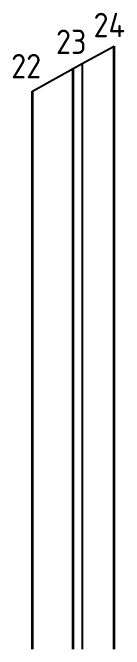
# Model space of a CAD drawing. Header units: millimetres. Extents: x 1597 to 131953, y -28680 to 57376.
# Drawn here: x 119980 to 121349, y 46996 to 54820 of the extents above; entities that cross this region are included whole.
import ezdxf

# ---------------------------------------------------------------- set-up
doc = ezdxf.new("R2010")
doc.units = ezdxf.units.MM
for name, color, linetype, lineweight in [('Warstwa1', 1, 'Continuous', 25), ('Warstwa2', 3, 'Continuous', 25), ('Warstwa4', 2, 'Continuous', 35)]:
    doc.layers.add(name, color=color, linetype=linetype, lineweight=lineweight)
doc.styles.get("Standard").update_dxf_attribs({"font": 'geniso.shx'})

msp = doc.modelspace()

# ---------------------------------------------------------------- linework, layer by layer
at = {"layer": 'Warstwa1'}
msp.add_line((120832.689, 54196.447), (120832.689, 46996.447), dxfattribs=at)
at = {"layer": 'Warstwa2'}
for p, q in [((120832.689, 54196.447), (121223.2, 54410.447)), ((120223.2, 53855.447), (120832.689, 54196.447))]:
    msp.add_line(p, q, dxfattribs=at)
at = {"layer": 'Warstwa4'}
for p, q in [((121223.2, 46996.447), (121223.2, 54410.447)), ((120723.2, 46996.447), (120723.2, 54136.447)), ((120223.2, 46996.447), (120223.2, 53855.447))]:
    msp.add_line(p, q, dxfattribs=at)

# ---------------------------------------------------------------- texts
at = {"layer": 'Warstwa2'}
for s, p in [('24', (120971.866, 54518.818)), ('22', (119960.395, 54013.326))]:
    msp.add_text(s, height=300, dxfattribs=at).set_placement(p)
at = {"layer": 'Warstwa4'}
msp.add_text('23', height=300, dxfattribs=at).set_placement((120510.776, 54312.712))

doc.saveas('drawing.dxf')
